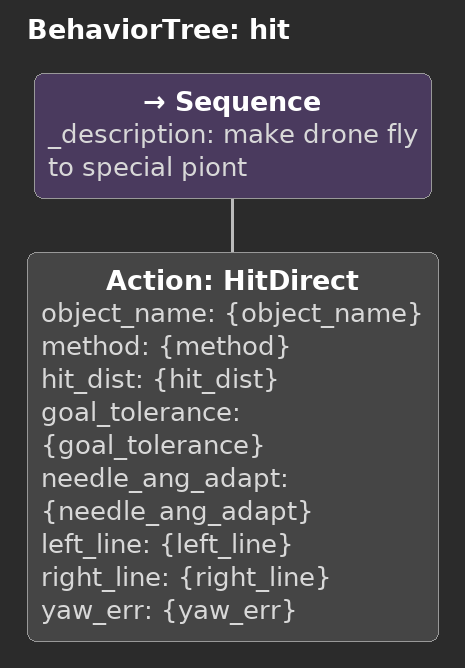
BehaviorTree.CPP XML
<?xml version="1.0" encoding="UTF-8"?>
<root BTCPP_format="4" main_tree_to_execute="hit">
  <BehaviorTree ID="hit">
    <Sequence _description="make drone fly to special piont">
        <Action ID="HitDirect" object_name="{object_name}" method="{method}" hit_dist="{hit_dist}" goal_tolerance="{goal_tolerance}" needle_ang_adapt="{needle_ang_adapt}"  left_line="{left_line}" right_line="{right_line}" yaw_err="{yaw_err}" />
    </Sequence>
  </BehaviorTree>

</root>
